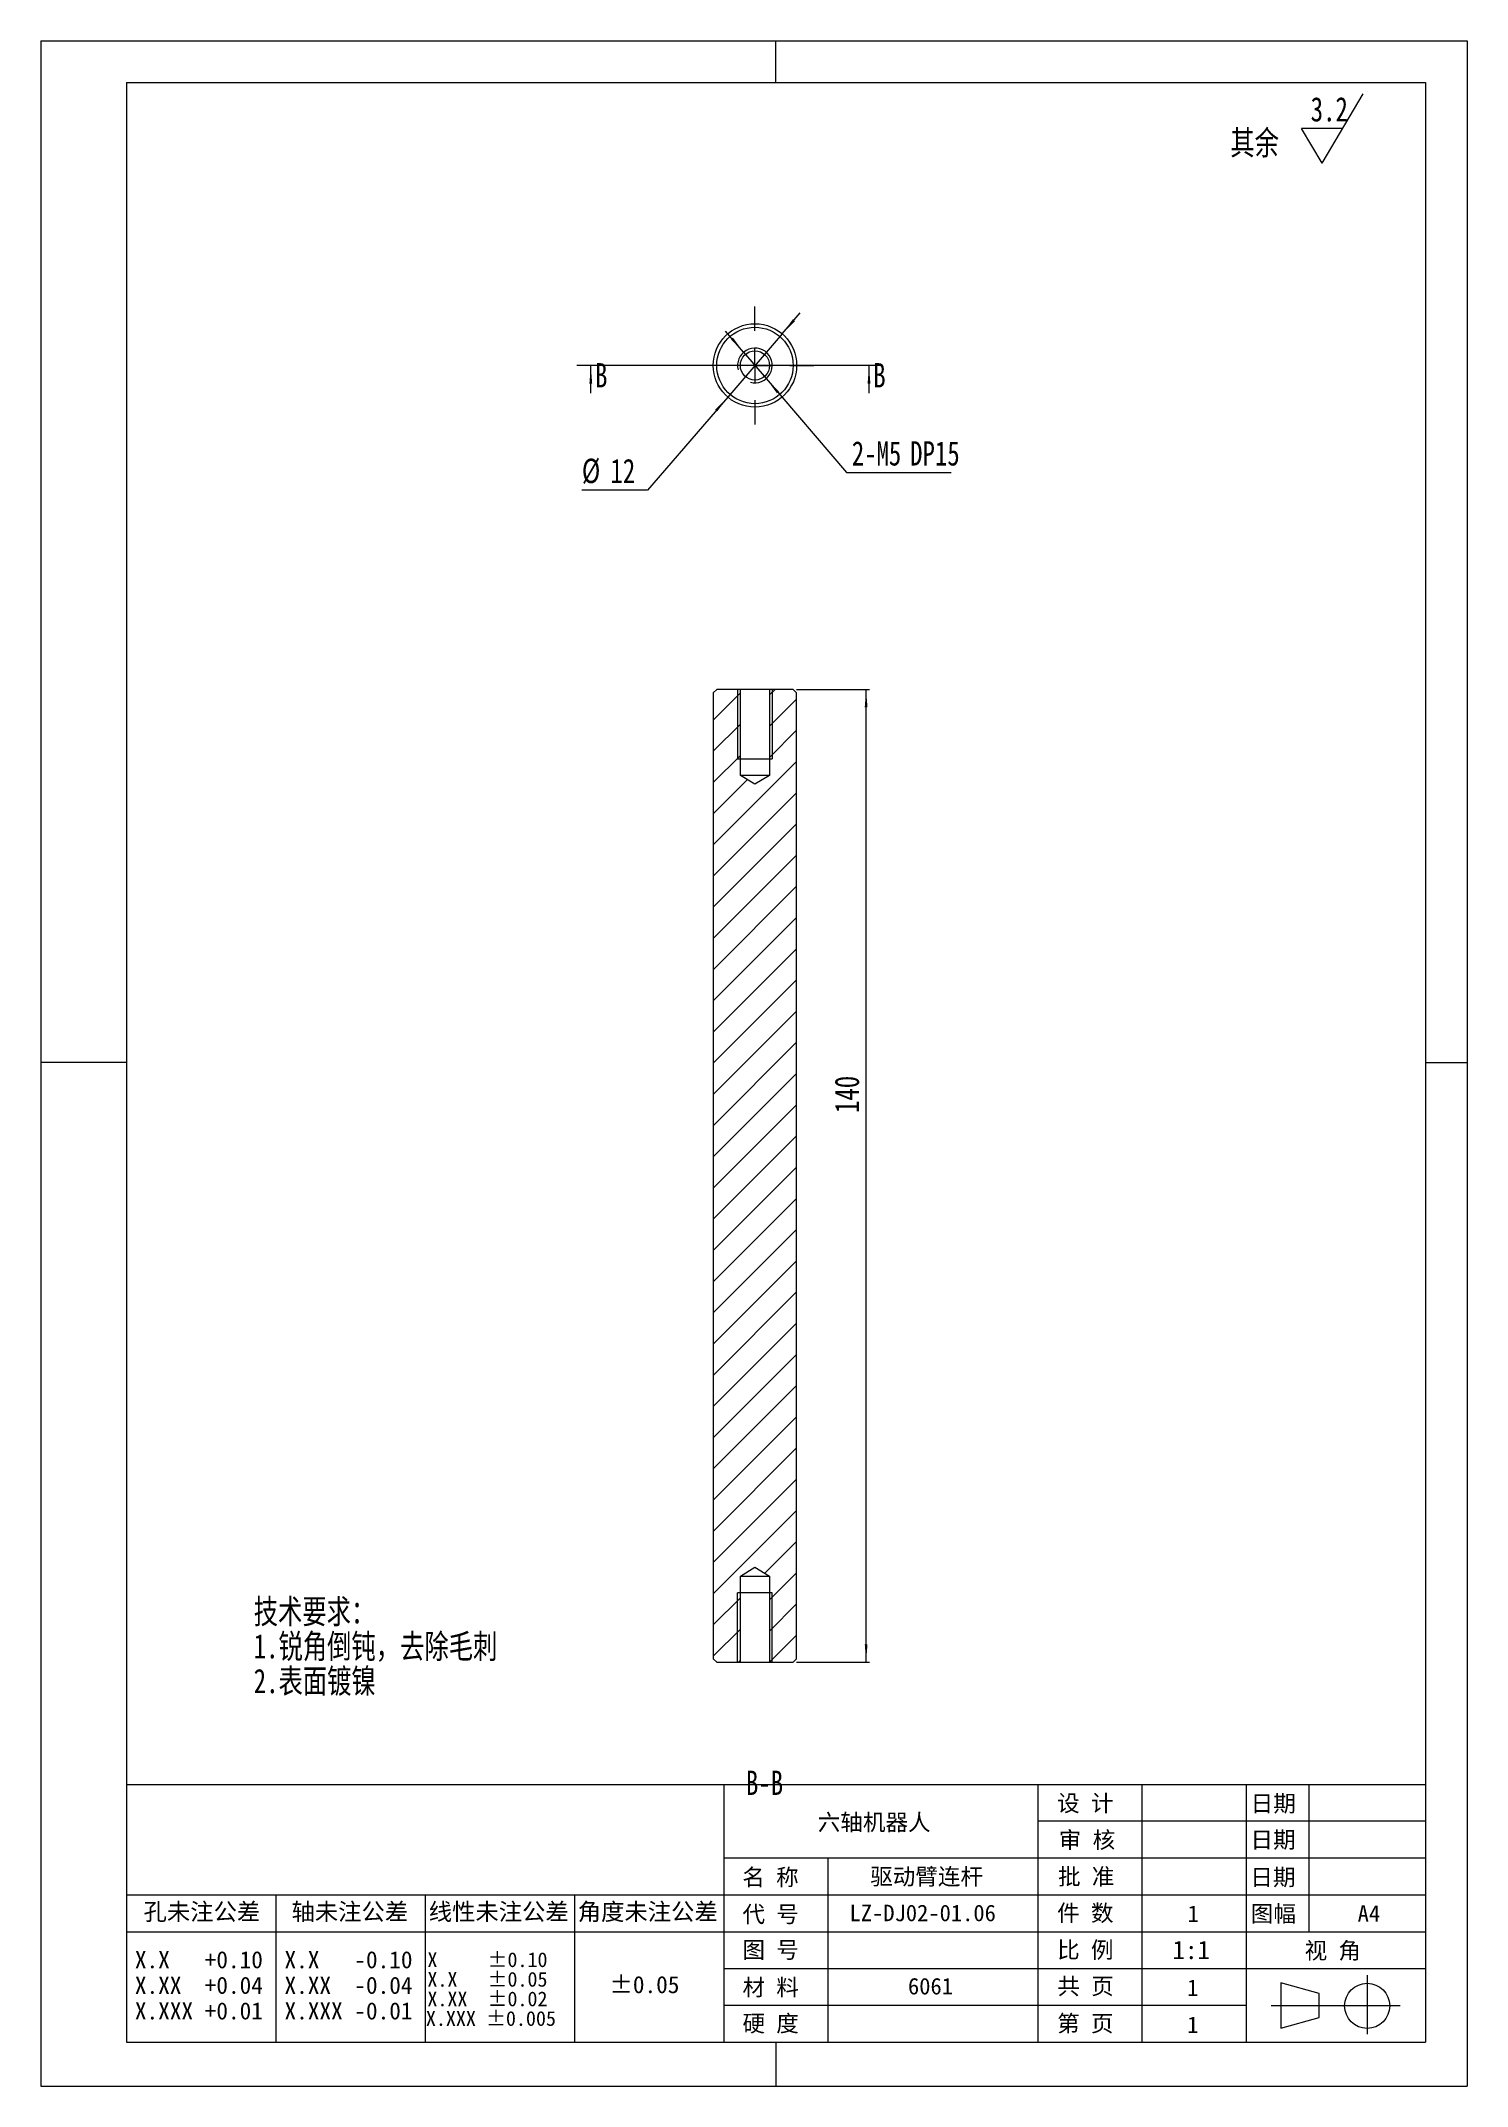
# Model space of a CAD drawing. Header units: millimetres. Extents: x 2 to 208, y 2 to 296.
import ezdxf

# ---------------------------------------------------------------- set-up
doc = ezdxf.new("R2010")
doc.units = ezdxf.units.MM
doc.linetypes.add('SLD-中心线', pattern=[34.29, 30.48, -1.27, 1.27, -1.27])
doc.linetypes.add('SLD-实线', pattern=[0])
doc.styles.add('SLDTEXTSTYLE0', font='HYSWLONGFANGSONG.TTF', dxfattribs={"bigfont": 'bigfont'})
doc.styles.add('SLDTEXTSTYLE1', font='SIMSUN.TTC')
doc.styles.add('SLDTEXTSTYLE2', font='SIMSUN.TTC', dxfattribs={"bigfont": 'bigfont'})
doc.styles.add('SLDTEXTSTYLE3', font='HYSWLONGFANGSONG.TTF')
doc.dimstyles.new('SLDDIMSTYLE0', dxfattribs={"dimtxt": 3.5, "dimasz": 2.6, "dimexe": 0, "dimexo": 0.0625, "dimgap": 0.875, "dimtad": 0, "dimtih": 1, "dimtoh": 1, "dimdec": 3, "dimrnd": 1e-09, "dimzin": 12, "dimdsep": 46, "dimtxsty": 'SLDTEXTSTYLE3', "dimsah": 1, "dimcen": 0, "dimadec": 0, "dimazin": 3, "dimtfac": 1, "dimtdec": 3, "dimtmove": 0, "dimatfit": 3, "dimfxl": 0, "dimfrac": 2, "dimtolj": 1, "dimtzin": 12, "dimarcsym": 0})
doc.dimstyles.new('SLDDIMSTYLE1', dxfattribs={"dimtxt": 3.5, "dimasz": 2.6, "dimexe": 0, "dimexo": 0.0625, "dimgap": 0.875, "dimtad": 0, "dimtih": 1, "dimtoh": 1, "dimdec": 3, "dimrnd": 1e-09, "dimzin": 12, "dimdsep": 46, "dimtxsty": 'SLDTEXTSTYLE3', "dimsah": 1, "dimcen": 0, "dimadec": 0, "dimazin": 3, "dimtfac": 1, "dimtdec": 3, "dimtmove": 0, "dimatfit": 3, "dimfxl": 0, "dimfrac": 2, "dimtolj": 1, "dimtzin": 12, "dimarcsym": 0})
doc.dimstyles.new('SLDDIMSTYLE2', dxfattribs={"dimtxt": 3.5, "dimasz": 2.6, "dimexe": 0, "dimexo": 0.0625, "dimgap": 0.875, "dimtad": 1, "dimdec": 3, "dimrnd": 1e-09, "dimzin": 12, "dimdsep": 46, "dimtxsty": 'SLDTEXTSTYLE3', "dimsah": 1, "dimcen": 0.09, "dimadec": 0, "dimazin": 3, "dimtfac": 1, "dimtdec": 3, "dimtofl": 0, "dimtmove": 0, "dimatfit": 3, "dimfxl": 0, "dimfrac": 2, "dimtolj": 1, "dimtzin": 12, "dimarcsym": 0})

# ---------------------------------------------------------------- blocks, each defined once
blk = doc.blocks.new('SW_NOTE_0')
at = {"color": 0, "linetype": 'Continuous', "lineweight": 0, "char_height": 3.5, "attachment_point": 1, "style": 'SLDTEXTSTYLE0'}
for s, insert in [('\\M+18B5A术\\M+19776\\M+18B81\\M+18146', (0, 4.51)), ('1.锐\\M+18A70\\M+1937C钝\\M+18143\\M+18B8E\\M+18F9C\\M+196D1\\M+18E68', (0, -0.49)), ('2.\\M+1955C\\M+196CA镀镍', (0, -5.49))]:
    blk.add_mtext(s, dxfattribs=dict(at, insert=insert))
blk = doc.blocks.new('SW_NOTE_1')
at = {"color": 0, "linetype": 'SLD-实线', "lineweight": 0, "char_height": 2.4625, "attachment_point": 2, "style": 'SLDTEXTSTYLE1'}
for s, insert in [('X.X   +0.10', (7.62, 2.87)), ('X.XX  +0.04', (7.62, -0.81)), ('X.XXX +0.01', (7.62, -4.49))]:
    blk.add_mtext(s, dxfattribs=dict(at, insert=insert))
blk = doc.blocks.new('SW_NOTE_2')
at = {"color": 0, "linetype": 'SLD-实线', "lineweight": 0, "char_height": 2.4625, "attachment_point": 2, "style": 'SLDTEXTSTYLE1'}
for s, insert in [('X.X   -0.10', (7.62, 2.87)), ('X.XX  -0.04', (7.62, -0.81)), ('X.XXX -0.01', (7.62, -4.49))]:
    blk.add_mtext(s, dxfattribs=dict(at, insert=insert))
blk = doc.blocks.new('SW_NOTE_3')
at = {"color": 0, "linetype": 'SLD-实线', "lineweight": 0, "char_height": 2.1167, "attachment_point": 2, "style": 'SLDTEXTSTYLE1'}
for s, insert in [('X     ±0.10', (7.18, 2.46)), ('X.X   ±0.05', (7.18, -0.36)), (' X.XXX ±0.005', (6.96, -6)), ('X.XX  ±0.02', (7.18, -3.18))]:
    blk.add_mtext(s, dxfattribs=dict(at, insert=insert))
blk = doc.blocks.new('SW_SFSYMBOL_0')
at = {"color": 0, "linetype": 'SLD-实线', "lineweight": 0}
for p, q in [((1.64, -5), (7.54, 5)), ((1.64, -5), (-1.31, 0)), ((4.59, 0), (-1.31, 0))]:
    blk.add_line(p, q, dxfattribs=at)
at = {"color": 0, "linetype": 'Continuous', "lineweight": 0, "insert": (0, 4.51), "char_height": 3.5, "attachment_point": 1, "style": 'SLDTEXTSTYLE3'}
blk.add_mtext('3.2', dxfattribs=at)
blk = doc.blocks.new('_D')
at = {"color": 96, "linetype": 'SLD-实线', "lineweight": 0}
for p, q in [((109.2, 253.65), (111.81, 256.68)), ((109.2, 253.65), (101.37, 244.55)), ((101.37, 244.55), (89.83, 231.16)), ((89.83, 231.16), (80.37, 231.16))]:
    blk.add_line(p, q, dxfattribs=at)
for points in [[(109.2, 253.65), (111.05, 255.48), (110.75, 255.75)], [(101.37, 244.55), (99.52, 242.71), (99.83, 242.45)]]:
    blk.add_solid(points, dxfattribs=at)
at = {"color": 96, "linetype": 'SLD-实线', "lineweight": 0, "char_height": 3.5, "attachment_point": 1, "style": 'SLDTEXTSTYLE3'}
for s, insert in [('%%c', (80.37, 235.68, -69.9)), ('12', (84.48, 235.67, -69.9))]:
    blk.add_mtext(s, dxfattribs=dict(at, insert=insert))
blk = doc.blocks.new('_D_1')
at = {"color": 96, "linetype": 'SLD-实线', "lineweight": 0}
for p, q in [((103.66, 251), (101.06, 254.04)), ((103.66, 251), (106.91, 247.2)), ((106.91, 247.2), (118.48, 233.69)), ((118.48, 233.69), (133.51, 233.69))]:
    blk.add_line(p, q, dxfattribs=at)
for points in [[(103.66, 251), (102.12, 253.1), (101.82, 252.84)], [(106.91, 247.2), (108.45, 245.09), (108.75, 245.35)]]:
    blk.add_solid(points, dxfattribs=at)
at = {"color": 96, "linetype": 'SLD-实线', "lineweight": 0, "char_height": 3.5, "attachment_point": 1, "style": 'SLDTEXTSTYLE3'}
for s, insert in [('2-M', (119.23, 238.2, -69.9)), ('5', (124.56, 238.2, -69.9)), ('DP15', (127.62, 238.2, -69.9))]:
    blk.add_mtext(s, dxfattribs=dict(at, insert=insert))
blk = doc.blocks.new('SW_CENTERMARKSYMBOL_0')
at = {"color": 0, "linetype": 'SLD-实线', "lineweight": 0}
for p, q in [((0, 5), (0, 8.5)), ((-5, 0), (-8.5, 0)), ((0, 0), (-2.5, 0)), ((0, 0), (0, 2.5)), ((0, 0), (0, -2.5)), ((0, 0), (2.5, 0)), ((5, 0), (8.5, 0)), ((0, -5), (0, -8.5))]:
    blk.add_line(p, q, dxfattribs=at)
blk = doc.blocks.new('_D_2')
at = {"color": 96, "linetype": 'SLD-实线', "lineweight": 0}
for p, q in [((111.29, 202.49), (121.79, 202.49)), ((121.29, 62.49), (121.29, 202.49)), ((111.29, 62.49), (121.79, 62.49))]:
    blk.add_line(p, q, dxfattribs=at)
for points in [[(121.29, 202.49), (121.09, 199.89), (121.49, 199.89)], [(121.29, 62.49), (121.49, 65.09), (121.09, 65.09)]]:
    blk.add_solid(points, dxfattribs=at)
at = {"color": 96, "linetype": 'SLD-实线', "lineweight": 0, "insert": (116.77, 141.52, 3.1), "char_height": 3.5, "attachment_point": 1, "rotation": 90, "style": 'SLDTEXTSTYLE3'}
blk.add_mtext('140', dxfattribs=at)

msp = doc.modelspace()

# ---------------------------------------------------------------- hatches: boundary and pattern name
at = {"linetype": 'SLD-实线', "lineweight": 0}
h = msp.add_hatch(dxfattribs=at)
h.set_pattern_fill('ANSI31', style=0)
h.paths.add_polyline_path([(99.7858, 202.4876), (99.2858, 201.9876), (99.2858, 62.9876), (99.7858, 62.4876), (103.1858, 62.4876), (103.1858, 74.8876), (105.2858, 76.1494), (107.3858, 74.8876), (107.3858, 62.4876), (110.7858, 62.4876), (111.2858, 62.9876), (111.2858, 201.9876), (110.7858, 202.4876), (107.3858, 202.4876), (107.3858, 190.0876), (105.2858, 188.8258), (103.1858, 190.0876), (103.1858, 202.4876)], flags=0)

# ---------------------------------------------------------------- linework, layer by layer
at = {"color": 7, "linetype": 'SLD-实线', "lineweight": 0}
for p, q in [((2.5, 295.8), (207.8, 295.8)), ((2.5, 295.8), (2.5, 1.5)), ((207.8, 295.8), (207.8, 1.5)), ((123.705, 249.0989), (79.6582, 249.0989)), ((81.6582, 245.0989), (81.6582, 249.0989)), ((121.705, 245.0989), (121.705, 249.0989)), ((102.7858, 202.4876), (102.7858, 192.4876)), ((107.7858, 202.4876), (107.7858, 192.4876)), ((102.7858, 192.4876), (107.7858, 192.4876)), ((102.7858, 62.4876), (102.7858, 72.4876)), ((107.7858, 72.4876), (102.7858, 72.4876)), ((107.7858, 62.4876), (107.7858, 72.4876)), ((14.8, 44.9), (14.8, 7.8)), ((100.8, 44.9), (100.8, 7.8)), ((146, 44.9), (146, 7.8)), ((161, 44.9), (161, 7.8)), ((176, 44.9), (176, 7.8)), ((185, 44.9), (185, 23.7)), ((201.8, 44.9), (201.8, 7.8)), ((201.8, 39.6), (146, 39.6)), ((201.8, 34.3), (100.8, 34.3)), ((115.8, 34.3), (115.8, 7.8)), ((14.8, 29), (201.8, 29)), ((36.3, 29), (36.3, 7.8)), ((57.8, 29), (57.8, 7.8)), ((79.3, 29), (79.3, 7.8)), ((14.8, 23.7), (201.8, 23.7)), ((100.8, 18.4), (201.8, 18.4)), ((176, 13.1), (100.8, 13.1)), ((2.5, 1.5), (207.8, 1.5))]:
    msp.add_line(p, q, dxfattribs=at)
at = {"color": 7, "linetype": 'SLD-实线', "lineweight": 15}
for p, q in [((108.3, 289.8), (108.3, 295.8)), ((14.8, 289.8), (201.8, 289.8)), ((14.8, 289.8), (14.8, 7.8)), ((201.8, 289.8), (201.8, 7.8)), ((99.2858, 201.9876), (99.7858, 202.4876)), ((99.2858, 201.9876), (99.2858, 62.9876)), ((103.1858, 202.4876), (99.7858, 202.4876)), ((103.1858, 190.0876), (103.1858, 202.4876)), ((107.3858, 202.4876), (103.1858, 202.4876)), ((107.3858, 202.4876), (107.3858, 190.0876)), ((110.7858, 202.4876), (107.3858, 202.4876)), ((110.7858, 202.4876), (111.2858, 201.9876)), ((111.2858, 62.9876), (111.2858, 201.9876)), ((105.2858, 188.8258), (103.1858, 190.0876)), ((107.3858, 190.0876), (103.1858, 190.0876)), ((107.3858, 190.0876), (105.2858, 188.8258)), ((14.8, 148.8), (2.5, 148.8)), ((201.8, 148.8), (207.8, 148.8)), ((103.1858, 74.8876), (105.2858, 76.1494)), ((103.1858, 74.8876), (107.3858, 74.8876)), ((103.1858, 62.4876), (103.1858, 74.8876)), ((105.2858, 76.1494), (107.3858, 74.8876)), ((107.3858, 74.8876), (107.3858, 62.4876)), ((99.7858, 62.4876), (99.2858, 62.9876)), ((99.7858, 62.4876), (103.1858, 62.4876)), ((103.1858, 62.4876), (107.3858, 62.4876)), ((107.3858, 62.4876), (110.7858, 62.4876)), ((111.2858, 62.9876), (110.7858, 62.4876)), ((14.8, 44.9), (201.8, 44.9)), ((180.9814, 16.35), (180.9814, 9.85)), ((186.5005, 14.8395), (180.9814, 16.35)), ((186.5005, 11.3605), (186.5005, 14.8395)), ((180.9814, 9.85), (186.5005, 11.3605)), ((14.8, 7.8), (201.8, 7.8)), ((14.8, 7.8), (201.8, 7.8)), ((108.3, 7.8), (108.3, 1.5))]:
    msp.add_line(p, q, dxfattribs=at)
at = {"color": 7, "linetype": 'SLD-中心线', "lineweight": 0}
for p, q in [((193.4139, 17.4564), (193.4139, 8.9713)), ((179.5871, 13.1), (187.8367, 13.1)), ((187.8367, 13.1), (198.1694, 13.1))]:
    msp.add_line(p, q, dxfattribs=at)
at = {"color": 7, "linetype": 'SLD-实线', "lineweight": 15}
for centre, radius in [((105.2858, 249.0989), 6), ((105.2858, 249.0989), 5.5), ((105.2858, 249.0989), 2.1), ((193.4139, 13.0453), 3.25)]:
    msp.add_circle(centre, radius, dxfattribs=at)
at = {"color": 7, "linetype": 'SLD-实线', "lineweight": 0}
msp.add_arc((105.2858, 249.0989), 2.5, 255, 195, dxfattribs=at)
for points in [[(81.6582, 249.0989), (81.4582, 246.4989), (81.8582, 246.4989)], [(121.705, 249.0989), (121.505, 246.4989), (121.905, 246.4989)]]:
    msp.add_solid(points, dxfattribs=at)

# ---------------------------------------------------------------- block references
at = {"color": 7, "linetype": 'Continuous', "lineweight": 0}
for name, p in [('SW_SFSYMBOL_0', (185.2804, 283.2052)), ('SW_NOTE_0', (33.1319, 67.033))]:
    msp.add_blockref(name, p, dxfattribs=at)
at = {"color": 96, "linetype": 'SLD-实线', "lineweight": 0}
msp.add_blockref('SW_CENTERMARKSYMBOL_0', (105.2858, 249.0989), dxfattribs=at)
at = {"color": 7, "linetype": 'SLD-实线', "lineweight": 0}
for name, p in [('SW_NOTE_1', (17.6243, 18.0463)), ('SW_NOTE_2', (39.1628, 18.0463)), ('SW_NOTE_3', (59.6012, 18.2882))]:
    msp.add_blockref(name, p, dxfattribs=at)

# ---------------------------------------------------------------- texts
at = {"color": 7, "linetype": 'Continuous', "lineweight": 0}
for s, insert, char_height, attachment_point, style in [('\\M+191B4\\M+1975D', (173.7145, 282.9021), 3.5, 1, 'SLDTEXTSTYLE0'), ('\\M+1985A轴\\M+18AF7\\M+18AED\\M+1906C', (122.4476, 40.6651), 2.38125, 2, 'SLDTEXTSTYLE2'), ('驱动\\M+1E45D连\\M+19E57', (129.9951, 32.8475), 2.38125, 2, 'SLDTEXTSTYLE2'), ('LZ-DJ02-01.06', (129.437, 27.6058), 2.38125, 2, 'SLDTEXTSTYLE1'), ('1', (168.3701, 27.4994), 2.3813, 2, 'SLDTEXTSTYLE1'), ('6061', (130.5532, 17.0718), 2.38125, 2, 'SLDTEXTSTYLE1')]:
    msp.add_mtext(s, dxfattribs=dict(at, insert=insert, char_height=char_height, attachment_point=attachment_point, style=style))
at = {"color": 7, "linetype": 'Continuous', "char_height": 3.5, "attachment_point": 1, "style": 'SLDTEXTSTYLE3'}
for insert in [(82.2692, 249.4305), (122.316, 249.4305)]:
    msp.add_mtext('B', dxfattribs=dict(at, insert=insert))
at = {"color": 96, "linetype": 'SLD-实线', "lineweight": 0, "insert": (106.6676, 46.8938), "char_height": 3.5, "attachment_point": 2, "style": 'SLDTEXTSTYLE3'}
msp.add_mtext('B-B', dxfattribs=at)
at = {"color": 7, "linetype": 'SLD-实线', "lineweight": 0, "attachment_point": 2}
for s, insert, char_height, style in [('设 计', (152.8441, 43.4064), 2.38125, 'SLDTEXTSTYLE2'), ('\\M+193FA\\M+18AFA', (179.8956, 43.3594), 2.38125, 'SLDTEXTSTYLE2'), ('审 \\M+18A6A', (153.0811, 38.1245), 2.38125, 'SLDTEXTSTYLE2'), ('\\M+193FA\\M+18AFA', (179.8682, 38.1432), 2.38125, 'SLDTEXTSTYLE2'), ('\\M+196BC \\M+18FCC', (107.5225, 32.7564), 2.38125, 'SLDTEXTSTYLE2'), ('\\M+194E1 \\M+18F79', (152.9665, 32.8475), 2.38125, 'SLDTEXTSTYLE2'), ('\\M+193FA\\M+18AFA', (179.8518, 32.751), 2.38125, 'SLDTEXTSTYLE2'), ('\\M+18D45\\M+196A2\\M+1928D\\M+18CF6\\M+18DB7', (25.6761, 27.8303), 2.4625, 'SLDTEXTSTYLE2'), ('轴\\M+196A2\\M+1928D\\M+18CF6\\M+18DB7', (46.9723, 27.8303), 2.4625, 'SLDTEXTSTYLE2'), ('线\\M+190AB\\M+196A2\\M+1928D\\M+18CF6\\M+18DB7', (68.409, 27.8303), 2.4625, 'SLDTEXTSTYLE2'), ('\\M+18A70\\M+19378\\M+196A2\\M+1928D\\M+18CF6\\M+18DB7', (89.8592, 27.8303), 2.4625, 'SLDTEXTSTYLE2'), ('\\M+191E3 \\M+18D86', (107.5525, 27.432), 2.38125, 'SLDTEXTSTYLE2'), ('\\M+18C8F \\M+19094', (152.8441, 27.6058), 2.38125, 'SLDTEXTSTYLE2'), ('图\\M+1959D', (179.9105, 27.4994), 2.38125, 'SLDTEXTSTYLE2'), ('A4', (193.6594, 27.525), 2.38125, 'SLDTEXTSTYLE1'), ('图 \\M+18D86', (107.5525, 22.2983), 2.38125, 'SLDTEXTSTYLE2'), ('\\M+194E4 \\M+197E1', (152.8441, 22.2983), 2.38125, 'SLDTEXTSTYLE2'), ('1:1', (168.0912, 22.4195), 2.64583, 'SLDTEXTSTYLE1'), ('视 \\M+18A70', (188.4613, 22.1909), 2.38125, 'SLDTEXTSTYLE2'), ('±0.05', (89.3904, 17.3378), 2.4625, 'SLDTEXTSTYLE1'), ('\\M+18DDE \\M+197BF', (107.5525, 16.9086), 2.38125, 'SLDTEXTSTYLE2'), ('\\M+18BA4 页', (152.8825, 17.0718), 2.38125, 'SLDTEXTSTYLE2'), ('1', (168.2978, 16.8438), 2.3813, 'SLDTEXTSTYLE1'), ('\\M+18D64 \\M+19378', (107.5525, 11.7136), 2.38125, 'SLDTEXTSTYLE2'), ('\\M+191E6 页', (152.8441, 11.7136), 2.38125, 'SLDTEXTSTYLE2'), ('1', (168.3131, 11.5161), 2.3813, 'SLDTEXTSTYLE1')]:
    msp.add_mtext(s, dxfattribs=dict(at, insert=insert, char_height=char_height, style=style))

# ---------------------------------------------------------------- dimensions: what is measured, and where the dimension line sits
at = {"color": 96, "linetype": 'SLD-实线', "lineweight": 0}
dim = msp.add_diameter_dim_2p(p1=(101.3704, 244.5525), p2=(109.2012, 253.6454), dimstyle='SLDDIMSTYLE0', dxfattribs=at)
dim.commit()
dim.dimension.update_dxf_attribs({"geometry": '_D', "text_midpoint": (84.7247, 233.8416), "dimtype": 163})
dim = msp.add_diameter_dim_2p(p1=(106.9116, 247.1998), p2=(103.6599, 250.998), text='2-M<>DP15', dimstyle='SLDDIMSTYLE1', override={"dimpost": '<>'}, dxfattribs=at)
dim.commit()
dim.dimension.update_dxf_attribs({"geometry": '_D_1', "text_midpoint": (126.3694, 235.8547), "dimtype": 163})
dim = msp.add_linear_dim(base=(121.2858, 202.4876), p1=(110.7858, 62.4876), p2=(110.7858, 202.4876), angle=90, dimstyle='SLDDIMSTYLE2', dxfattribs=at)
dim.commit()
dim.dimension.update_dxf_attribs({"geometry": '_D_2', "text_midpoint": (121.2858, 144.5899), "dimtype": 160})

doc.saveas('drawing.dxf')
